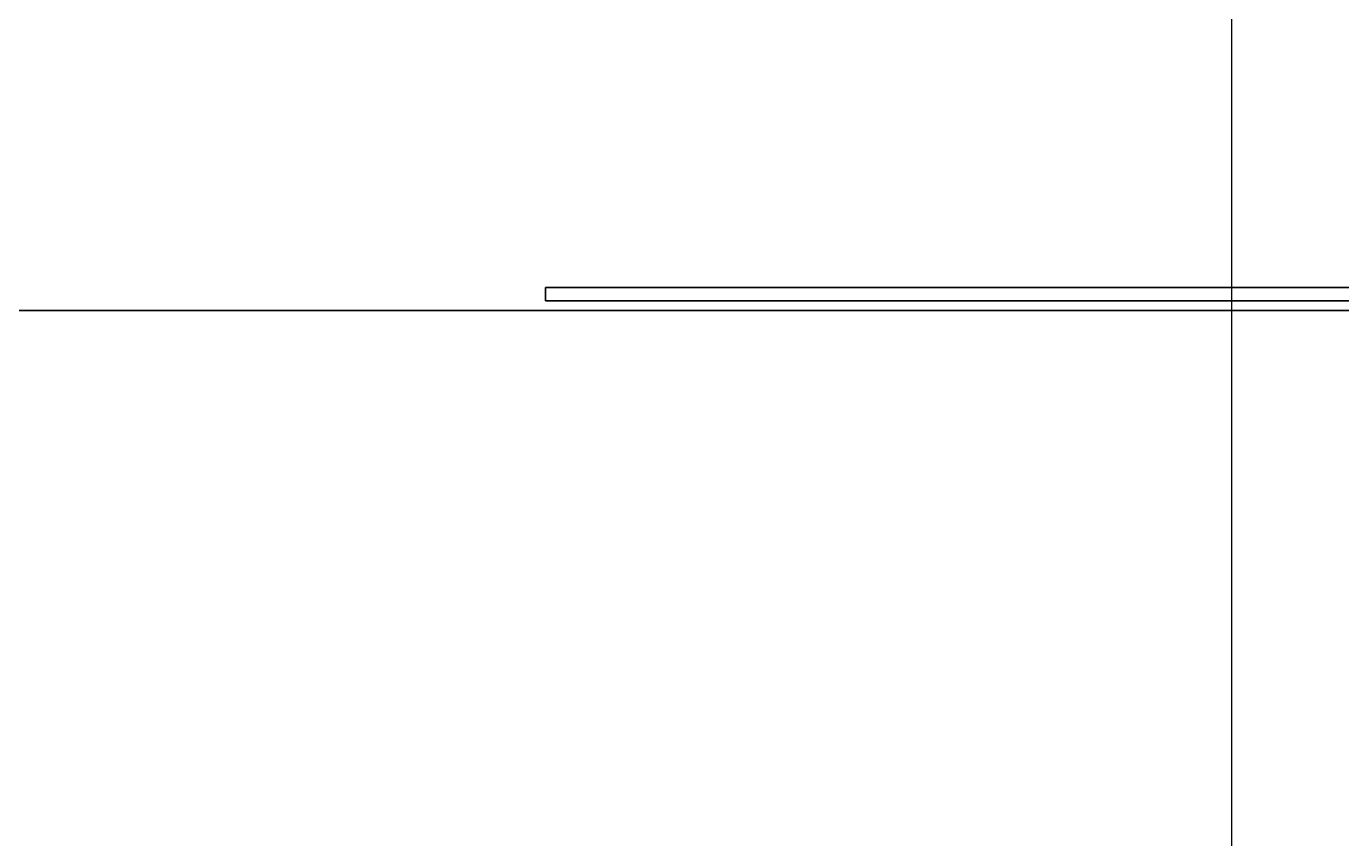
# Model space of a CAD drawing. Header units: millimetres. Extents: x -15000 to 15000, y -45082 to 2000.
# Drawn here: x -5447 to -3049, y -963 to 518 of the extents above; entities that cross this region are included whole.
import ezdxf

# ---------------------------------------------------------------- set-up
doc = ezdxf.new("R2010")
doc.units = ezdxf.units.MM
for name, color, linetype in [('KABLO_TAVALARI', 6, 'CONTINUOUS'), ('KORKULUK_KAPI', 4, 'CONTINUOUS'), ('ZEMIN_PLATFORM', 8, 'CONTINUOUS')]:
    doc.layers.add(name, color=color, linetype=linetype)

msp = doc.modelspace()

# ---------------------------------------------------------------- linework, layer by layer
at = {"layer": 'KABLO_TAVALARI'}
msp.add_line((-3250, 1350, 4520), (-3250, -41200, 9466.6), dxfattribs=at)
at = {"layer": 'KORKULUK_KAPI'}
for p, q in [((-3000, 42, 30), (-4500, 42, 30)), ((-4500, 42, 30), (-4500, 18, 30)), ((-3000, 42, 1670), (-4500, 42, 1670)), ((-4500, 42, 1670), (-4500, 18, 1670)), ((-4500, 42, 30), (-4500, 42, 1670)), ((-4500, 18, 30), (-3000, 18, 30)), ((-4500, 18, 1670), (-3000, 18, 1670)), ((-4500, 18, 30), (-4500, 18, 1670))]:
    msp.add_line(p, q, dxfattribs=at)
for points in [[(-4500, 18, 30), (-3000, 18, 30), (-3000, 42, 30), (-4500, 42, 30)], [(-4500, 18, 1670), (-3000, 18, 1670), (-3000, 42, 1670), (-4500, 42, 1670)], [(-4500, 42, 30), (-3000, 42, 30), (-3000, 42, 1670), (-4500, 42, 1670)], [(-4500, 18, 30), (-4500, 42, 30), (-4500, 42, 1670), (-4500, 18, 1670)], [(-4500, 18, 30), (-3000, 18, 30), (-3000, 18, 1670), (-4500, 18, 1670)]]:
    msp.add_3dface(points, dxfattribs=at)
at = {"layer": 'ZEMIN_PLATFORM'}
for p, q in [((-15000, 0, -400), (15000, 0, -400)), ((-15000, 0), (15000, 0))]:
    msp.add_line(p, q, dxfattribs=at)
for points in [[(-15000, 0, -400), (15000, 0, -400), (15000, 2000, -400), (-15000, 2000, -400)], [(-15000, 0), (15000, 0), (15000, 2000), (-15000, 2000)], [(-15000, 0, -400), (15000, 0, -400), (15000, 0), (-15000, 0)]]:
    msp.add_3dface(points, dxfattribs=at)

doc.saveas('drawing.dxf')
